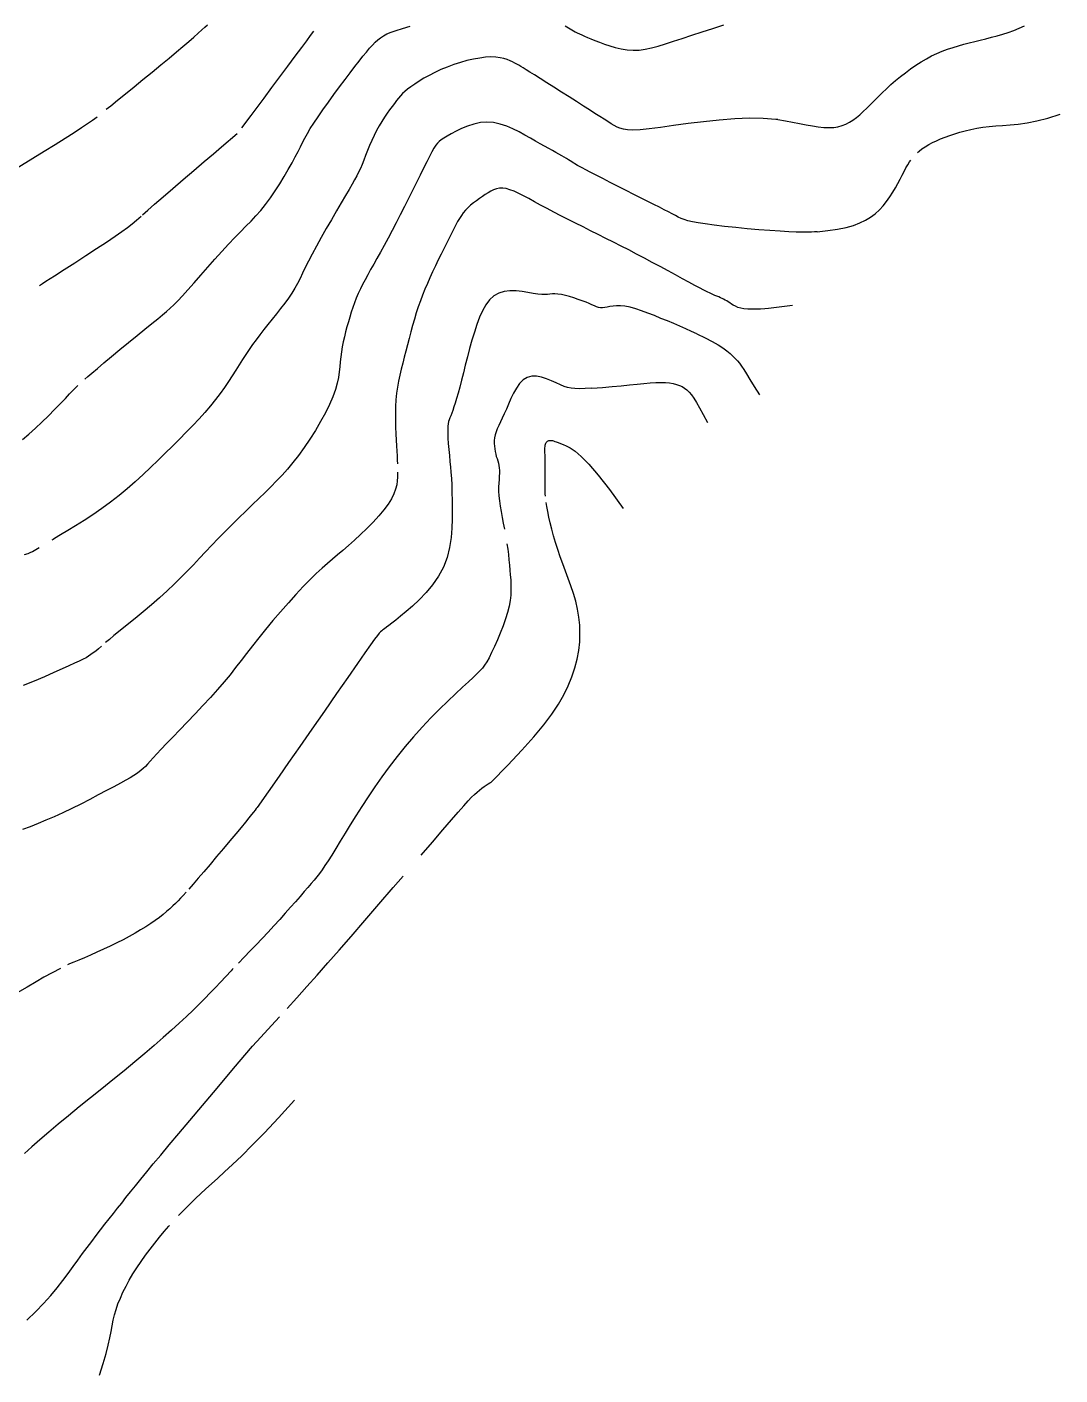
# Model space of a CAD drawing. Header units: millimetres. Extents: x 2235526 to 2245569, y 371981 to 382303.
# Drawn here: x 2244674.3 to 2244892.9, y 378003 to 378288.2 of the extents above; entities that cross this region are included whole.
import ezdxf

# ---------------------------------------------------------------- set-up
doc = ezdxf.new("R2010")
doc.units = ezdxf.units.MM
doc.linetypes.add('CONTI', pattern=[0])
for name, color, linetype, transparency in [('169', 10, 'CONTI', 0.7), ('171', 10, 'CONTI', 0.7), ('173', 10, 'CONTI', 0.7), ('175', 10, 'CONTI', 0.7), ('177', 10, 'CONTI', 0.7), ('179', 10, 'CONTI', 0.7), ('181', 10, 'CONTI', 0.7), ('183', 10, 'CONTI', 0.7), ('185', 10, 'CONTI', 0.7), ('187', 10, 'CONTI', 0.7)]:
    doc.layers.add(name, color=color, linetype=linetype, transparency=transparency)

msp = doc.modelspace()

# ---------------------------------------------------------------- linework, layer by layer
at = {"layer": '169'}
for points in [[(2244706.4, 378036.74), (2244707.22, 378037.6), (2244708.13, 378038.54), (2244709.07, 378039.47), (2244710.05, 378040.41), (2244711.08, 378041.37), (2244712.18, 378042.38), (2244713.38, 378043.46), (2244714.69, 378044.64), (2244716.16, 378045.97), (2244717.84, 378047.54), (2244719.77, 378049.39), (2244721.99, 378051.62), (2244724.57, 378054.28), (2244727.53, 378057.44), (2244730.93, 378061.18)], [(2244689.66, 378003.02), (2244690.47, 378005.46), (2244691.09, 378007.55), (2244691.55, 378009.34), (2244691.89, 378010.88), (2244692.15, 378012.23), (2244692.37, 378013.45), (2244692.59, 378014.6), (2244692.85, 378015.73), (2244693.19, 378016.89), (2244693.6, 378018.08), (2244694.1, 378019.3), (2244694.66, 378020.56), (2244695.3, 378021.83), (2244696, 378023.12), (2244696.77, 378024.42), (2244697.6, 378025.73), (2244698.49, 378027.05), (2244699.42, 378028.36), (2244700.39, 378029.66), (2244701.39, 378030.94), (2244702.39, 378032.18), (2244703.4, 378033.38), (2244704.39, 378034.53), (2244704.52, 378034.67)]]:
    msp.add_lwpolyline(points, dxfattribs=at)
at = {"layer": '171'}
for points in [[(2244784.05, 378188.93), (2244784, 378189.45), (2244783.96, 378190.2), (2244783.94, 378190.89), (2244783.94, 378191.53), (2244783.95, 378192.16), (2244783.96, 378192.77), (2244783.97, 378193.37), (2244783.97, 378193.98), (2244783.98, 378194.57), (2244783.98, 378195.15), (2244783.98, 378195.71), (2244783.97, 378196.25), (2244783.96, 378196.77), (2244783.95, 378197.26), (2244783.94, 378197.71), (2244783.93, 378198.13), (2244783.92, 378198.51), (2244783.91, 378198.86), (2244783.92, 378199.18), (2244783.94, 378199.47), (2244783.98, 378199.73), (2244784.03, 378199.95), (2244784.11, 378200.15), (2244784.21, 378200.31), (2244784.33, 378200.45), (2244784.46, 378200.56), (2244784.61, 378200.64), (2244784.77, 378200.7), (2244784.94, 378200.73), (2244785.11, 378200.74), (2244785.3, 378200.72), (2244785.5, 378200.68), (2244785.73, 378200.62), (2244786, 378200.53), (2244786.33, 378200.41), (2244786.72, 378200.26), (2244787.19, 378200.09), (2244787.76, 378199.87), (2244788.43, 378199.61), (2244789.26, 378199.18), (2244790.3, 378198.47), (2244791.6, 378197.36), (2244793.21, 378195.71), (2244795.19, 378193.4), (2244797.58, 378190.31), (2244800.45, 378186.32)], [(2244772.52, 378128.44), (2244776.06, 378132.03), (2244779.06, 378135.21), (2244781.57, 378138.03), (2244783.66, 378140.56), (2244785.38, 378142.84), (2244786.77, 378144.94), (2244787.91, 378146.92), (2244788.84, 378148.83), (2244789.61, 378150.72), (2244790.24, 378152.59), (2244790.72, 378154.45), (2244791.06, 378156.29), (2244791.27, 378158.1), (2244791.34, 378159.89), (2244791.29, 378161.64), (2244791.12, 378163.37), (2244790.83, 378165.06), (2244790.43, 378166.72), (2244789.96, 378168.34), (2244789.43, 378169.94), (2244788.87, 378171.52), (2244788.29, 378173.07), (2244787.71, 378174.61), (2244787.15, 378176.12), (2244786.64, 378177.63), (2244786.17, 378179.1), (2244785.75, 378180.54), (2244785.37, 378181.93), (2244785.04, 378183.26), (2244784.75, 378184.52), (2244784.51, 378185.7), (2244784.32, 378186.78), (2244784.2, 378187.61)], [(2244674.34, 378014.62), (2244676.21, 378016.43), (2244677.87, 378018.16), (2244679.36, 378019.83), (2244680.7, 378021.45), (2244681.92, 378023), (2244683.04, 378024.5), (2244684.1, 378025.95), (2244685.11, 378027.35), (2244686.1, 378028.7), (2244687.08, 378030.02), (2244688.05, 378031.29), (2244689, 378032.53), (2244689.93, 378033.74), (2244690.85, 378034.92), (2244691.75, 378036.07), (2244692.63, 378037.19), (2244693.5, 378038.3), (2244694.38, 378039.41), (2244695.29, 378040.56), (2244696.25, 378041.76), (2244697.28, 378043.05), (2244698.41, 378044.44), (2244699.67, 378045.97), (2244701.06, 378047.67), (2244702.63, 378049.56), (2244704.41, 378051.69), (2244706.45, 378054.11), (2244708.79, 378056.89), (2244711.48, 378060.07), (2244714.55, 378063.71), (2244718.07, 378067.87), (2244722.06, 378072.59)]]:
    msp.add_lwpolyline(points, dxfattribs=at)
at = {"layer": '171', "elevation": 171}
for points in [[(2244757.74, 378113), (2244760.11, 378115.75), (2244762.32, 378118.33), (2244764.14, 378120.44), (2244765.6, 378122.12), (2244766.76, 378123.44), (2244767.68, 378124.46), (2244768.41, 378125.24), (2244769.02, 378125.84), (2244769.56, 378126.33), (2244770.08, 378126.77), (2244770.58, 378127.16), (2244771.06, 378127.51), (2244771.5, 378127.81), (2244771.89, 378128.06), (2244772.24, 378128.27), (2244772.52, 378128.44)], [(2244729.4, 378080.54), (2244731.47, 378082.82), (2244733.58, 378085.18), (2244735.75, 378087.62), (2244738.02, 378090.19), (2244740.39, 378092.91), (2244742.91, 378095.79), (2244745.81, 378099.14), (2244748.81, 378102.61), (2244751.83, 378106.12), (2244753.91, 378108.54)], [(2244722.06, 378072.59), (2244723.85, 378074.52), (2244726.09, 378076.94), (2244726.94, 378077.86), (2244727.79, 378078.78)]]:
    msp.add_lwpolyline(points, dxfattribs=at)
at = {"layer": '173', "elevation": 173}
for points in [[(2244793.85, 378211.78), (2244792.42, 378211.69), (2244791.24, 378211.65), (2244790.27, 378211.68), (2244789.45, 378211.76), (2244788.71, 378211.92), (2244787.97, 378212.16), (2244787.19, 378212.49), (2244786.29, 378212.89), (2244785.31, 378213.33), (2244784.27, 378213.75), (2244783.2, 378214.09), (2244782.14, 378214.3), (2244781.12, 378214.31), (2244780.17, 378214.07), (2244779.32, 378213.54), (2244778.57, 378212.77), (2244777.89, 378211.81), (2244777.29, 378210.72), (2244776.74, 378209.57), (2244776.23, 378208.42), (2244775.76, 378207.32), (2244775.31, 378206.33), (2244774.89, 378205.43), (2244774.5, 378204.63), (2244774.15, 378203.89), (2244773.85, 378203.2), (2244773.6, 378202.55), (2244773.41, 378201.92), (2244773.28, 378201.3), (2244773.21, 378200.68), (2244773.2, 378200.08), (2244773.22, 378199.49), (2244773.29, 378198.92), (2244773.38, 378198.38), (2244773.51, 378197.85), (2244773.64, 378197.36), (2244773.79, 378196.88), (2244773.94, 378196.4), (2244774.07, 378195.93), (2244774.18, 378195.44), (2244774.27, 378194.93), (2244774.31, 378194.38), (2244774.3, 378193.79), (2244774.27, 378193.15), (2244774.21, 378192.46), (2244774.16, 378191.7), (2244774.12, 378190.88), (2244774.12, 378189.99), (2244774.17, 378189.01), (2244774.28, 378187.96), (2244774.44, 378186.84), (2244774.65, 378185.66), (2244774.88, 378184.44), (2244775.12, 378183.19), (2244775.36, 378181.98)], [(2244775.88, 378178.86), (2244776.04, 378177.71), (2244776.19, 378176.57), (2244776.31, 378175.46), (2244776.42, 378174.37), (2244776.52, 378173.31), (2244776.6, 378172.28), (2244776.68, 378171.21), (2244776.72, 378170.15), (2244776.73, 378169.09), (2244776.68, 378168.01), (2244776.56, 378166.87), (2244776.34, 378165.66), (2244776.02, 378164.36), (2244775.59, 378162.95), (2244775.07, 378161.47), (2244774.48, 378159.98), (2244773.87, 378158.51), (2244773.24, 378157.12), (2244772.64, 378155.86), (2244772.09, 378154.77), (2244771.62, 378153.9), (2244771.17, 378153.18), (2244770.71, 378152.56), (2244770.18, 378151.96), (2244769.54, 378151.32), (2244768.73, 378150.57), (2244767.72, 378149.65), (2244766.47, 378148.5), (2244765, 378147.14), (2244763.36, 378145.58), (2244761.61, 378143.87), (2244759.79, 378142.03), (2244757.93, 378140.08), (2244756.1, 378138.04), (2244754.33, 378135.96), (2244752.63, 378133.83), (2244751, 378131.69), (2244749.44, 378129.55), (2244747.95, 378127.42), (2244746.53, 378125.32), (2244745.19, 378123.28), (2244743.92, 378121.3), (2244742.74, 378119.4), (2244741.63, 378117.61), (2244740.6, 378115.94), (2244739.67, 378114.4), (2244738.82, 378113.02), (2244738.06, 378111.82), (2244737.38, 378110.79), (2244736.78, 378109.91), (2244736.21, 378109.14), (2244735.66, 378108.42), (2244735.08, 378107.72), (2244734.46, 378106.99), (2244733.77, 378106.18), (2244732.98, 378105.27), (2244732.11, 378104.25), (2244731.14, 378103.15), (2244730.1, 378101.96), (2244728.98, 378100.7), (2244727.81, 378099.4), (2244726.57, 378098.05), (2244725.34, 378096.73), (2244724.09, 378095.39), (2244722.81, 378094.05), (2244721.54, 378092.72), (2244720.28, 378091.41), (2244719.06, 378090.13)], [(2244717.99, 378089.01), (2244717.76, 378088.77), (2244717.54, 378088.54), (2244716.39, 378087.32), (2244715.29, 378086.15), (2244714.21, 378085), (2244713.11, 378083.85), (2244711.98, 378082.69), (2244710.78, 378081.48), (2244709.5, 378080.22), (2244708.09, 378078.88), (2244706.57, 378077.46), (2244704.93, 378075.97), (2244703.17, 378074.4), (2244701.28, 378072.76), (2244699.27, 378071.04), (2244697.13, 378069.25), (2244694.88, 378067.39), (2244692.54, 378065.49), (2244690.16, 378063.56), (2244687.77, 378061.63), (2244685.41, 378059.73), (2244683.13, 378057.87), (2244680.97, 378056.09), (2244678.95, 378054.39), (2244677.09, 378052.79), (2244675.37, 378051.28), (2244673.8, 378049.85)]]:
    msp.add_lwpolyline(points, dxfattribs=at)
at = {"layer": '173'}
msp.add_lwpolyline([(2244793.85, 378211.78), (2244796.09, 378211.94), (2244798.16, 378212.11), (2244800.07, 378212.29), (2244801.82, 378212.47), (2244803.42, 378212.64), (2244804.87, 378212.78), (2244806.19, 378212.9), (2244807.39, 378212.97), (2244808.46, 378212.99), (2244809.42, 378212.97), (2244810.29, 378212.89), (2244811.06, 378212.76), (2244811.76, 378212.59), (2244812.39, 378212.37), (2244812.95, 378212.1), (2244813.47, 378211.78), (2244813.95, 378211.41), (2244814.42, 378210.95), (2244814.9, 378210.38), (2244815.42, 378209.66), (2244815.99, 378208.75), (2244816.65, 378207.62), (2244817.43, 378206.23), (2244818.33, 378204.55)], dxfattribs=at)
at = {"layer": '175', "elevation": 175}
for points in [[(2244816.09, 378223.26), (2244814.94, 378223.8), (2244813.73, 378224.34), (2244812.47, 378224.88), (2244811.16, 378225.43), (2244809.82, 378225.99), (2244808.44, 378226.55), (2244807.07, 378227.12), (2244805.71, 378227.65), (2244804.38, 378228.14), (2244803.12, 378228.56), (2244801.94, 378228.89), (2244800.86, 378229.11), (2244799.91, 378229.22), (2244799.07, 378229.22), (2244798.33, 378229.16), (2244797.68, 378229.05), (2244797.11, 378228.93), (2244796.59, 378228.83), (2244796.13, 378228.77), (2244795.69, 378228.78), (2244795.27, 378228.86), (2244794.84, 378228.99), (2244794.38, 378229.18), (2244793.87, 378229.4), (2244793.29, 378229.67), (2244792.61, 378229.95), (2244791.83, 378230.26), (2244790.96, 378230.57), (2244790.06, 378230.87), (2244789.14, 378231.14), (2244788.25, 378231.38), (2244787.41, 378231.56), (2244786.67, 378231.68), (2244786.04, 378231.72), (2244785.5, 378231.71), (2244784.99, 378231.67), (2244784.48, 378231.62), (2244783.91, 378231.58), (2244783.24, 378231.59), (2244782.43, 378231.67), (2244781.44, 378231.83), (2244780.31, 378232.03), (2244779.09, 378232.22), (2244777.81, 378232.35), (2244776.53, 378232.37), (2244775.29, 378232.23), (2244774.15, 378231.88), (2244773.13, 378231.28), (2244772.23, 378230.44), (2244771.44, 378229.39), (2244770.74, 378228.16), (2244770.1, 378226.77), (2244769.53, 378225.25), (2244768.99, 378223.62), (2244768.47, 378221.92), (2244767.98, 378220.17), (2244767.52, 378218.41), (2244767.08, 378216.68), (2244766.66, 378215.01), (2244766.26, 378213.44), (2244765.89, 378212.01), (2244765.55, 378210.73), (2244765.23, 378209.61), (2244764.94, 378208.64), (2244764.67, 378207.8), (2244764.42, 378207.08), (2244764.2, 378206.47), (2244764, 378205.95), (2244763.82, 378205.51), (2244763.67, 378205.11), (2244763.54, 378204.71), (2244763.44, 378204.26), (2244763.38, 378203.73), (2244763.35, 378203.07), (2244763.36, 378202.25), (2244763.4, 378201.23), (2244763.48, 378200.06), (2244763.58, 378198.8), (2244763.7, 378197.51), (2244763.81, 378196.26), (2244763.92, 378195.1), (2244764.02, 378194.09), (2244764.1, 378193.28), (2244764.15, 378192.66), (2244764.19, 378192.18), (2244764.21, 378191.83), (2244764.22, 378191.57), (2244764.22, 378191.36), (2244764.22, 378191.18), (2244764.22, 378190.99), (2244764.23, 378190.75), (2244764.23, 378190.42), (2244764.24, 378189.95), (2244764.25, 378189.3), (2244764.27, 378188.42), (2244764.3, 378187.26), (2244764.33, 378185.81), (2244764.33, 378184.1), (2244764.26, 378182.2), (2244764.08, 378180.17), (2244763.74, 378178.08), (2244763.21, 378175.98), (2244762.44, 378173.93), (2244761.41, 378172), (2244760.17, 378170.2), (2244758.79, 378168.54), (2244757.35, 378167.03), (2244755.92, 378165.68), (2244754.56, 378164.51), (2244753.36, 378163.52), (2244752.35, 378162.71), (2244751.54, 378162.07), (2244750.89, 378161.58), (2244750.38, 378161.19), (2244749.98, 378160.9), (2244749.66, 378160.66), (2244749.4, 378160.46), (2244749.16, 378160.25), (2244748.88, 378159.95), (2244748.48, 378159.46), (2244747.89, 378158.67), (2244747.03, 378157.49), (2244745.85, 378155.81), (2244744.25, 378153.53), (2244742.22, 378150.6), (2244739.84, 378147.18), (2244737.26, 378143.47), (2244734.62, 378139.66), (2244732.05, 378135.95), (2244729.7, 378132.56), (2244727.7, 378129.68), (2244723.03, 378123.07), (2244722.85, 378122.83), (2244722.62, 378122.52), (2244722.3, 378122.11), (2244721.87, 378121.57), (2244721.31, 378120.87), (2244720.58, 378119.98), (2244719.66, 378118.87), (2244718.54, 378117.52), (2244717.26, 378116), (2244715.89, 378114.37), (2244714.47, 378112.7), (2244713.07, 378111.05), (2244711.75, 378109.5), (2244710.57, 378108.12), (2244709.47, 378106.84), (2244708.57, 378105.8)], [(2244708, 378105.15), (2244707.39, 378104.47), (2244706.83, 378103.88), (2244706.31, 378103.33), (2244705.77, 378102.8), (2244705.19, 378102.25), (2244704.57, 378101.67), (2244703.89, 378101.08), (2244703.16, 378100.46), (2244702.35, 378099.83), (2244701.48, 378099.19), (2244700.53, 378098.53), (2244699.49, 378097.85), (2244698.38, 378097.17), (2244697.21, 378096.48), (2244695.97, 378095.79), (2244694.67, 378095.11), (2244693.33, 378094.42), (2244691.95, 378093.75), (2244690.55, 378093.09), (2244689.15, 378092.46), (2244687.78, 378091.86), (2244686.49, 378091.3), (2244685.29, 378090.8), (2244684.23, 378090.36), (2244683.35, 378089.99), (2244682.94, 378089.78)], [(2244681.44, 378089), (2244677.94, 378087.19), (2244676.32, 378086.23), (2244674.4, 378085.1), (2244672.28, 378083.86)]]:
    msp.add_lwpolyline(points, dxfattribs=at)
at = {"layer": '175'}
msp.add_lwpolyline([(2244816.09, 378223.26), (2244817.83, 378222.43), (2244819.3, 378221.66), (2244820.54, 378220.95), (2244821.56, 378220.29), (2244822.42, 378219.67), (2244823.12, 378219.1), (2244823.7, 378218.56), (2244824.2, 378218.05), (2244824.64, 378217.57), (2244825.07, 378217.05), (2244825.51, 378216.45), (2244826, 378215.72), (2244826.59, 378214.8), (2244827.3, 378213.63), (2244828.19, 378212.16), (2244829.28, 378210.34)], dxfattribs=at)
at = {"layer": '177', "elevation": 177}
for points in [[(2244836.33, 378229.25), (2244831.19, 378228.62), (2244830.41, 378228.56), (2244829.54, 378228.51), (2244828.63, 378228.48), (2244827.71, 378228.47), (2244826.83, 378228.5), (2244826.03, 378228.57), (2244825.33, 378228.71), (2244824.73, 378228.88), (2244824.21, 378229.1), (2244823.77, 378229.33), (2244823.38, 378229.57), (2244823.03, 378229.82), (2244822.7, 378230.04), (2244822.37, 378230.25), (2244822.06, 378230.43), (2244821.73, 378230.6), (2244821.4, 378230.76), (2244821.06, 378230.91), (2244820.7, 378231.07), (2244820.32, 378231.23), (2244819.9, 378231.41), (2244819.44, 378231.62), (2244818.9, 378231.86), (2244818.27, 378232.16), (2244817.52, 378232.53), (2244816.64, 378232.98), (2244815.6, 378233.53), (2244814.39, 378234.18), (2244813.02, 378234.92), (2244811.54, 378235.73), (2244809.96, 378236.6), (2244808.32, 378237.49), (2244806.64, 378238.39), (2244804.96, 378239.29), (2244803.29, 378240.16), (2244801.65, 378241.01), (2244800.02, 378241.85), (2244798.41, 378242.66), (2244796.8, 378243.47), (2244795.19, 378244.27), (2244793.59, 378245.07), (2244791.99, 378245.88), (2244790.4, 378246.68), (2244788.82, 378247.48), (2244787.29, 378248.27), (2244785.8, 378249.04), (2244784.36, 378249.79), (2244783, 378250.52), (2244781.73, 378251.22), (2244780.53, 378251.87), (2244779.41, 378252.47), (2244778.38, 378252.99), (2244777.42, 378253.43), (2244776.53, 378253.77), (2244775.73, 378253.99), (2244774.99, 378254.08), (2244774.31, 378254.06), (2244773.68, 378253.94), (2244773.07, 378253.74), (2244772.49, 378253.46), (2244771.9, 378253.12), (2244771.31, 378252.74), (2244770.69, 378252.33), (2244770.05, 378251.9), (2244769.42, 378251.44), (2244768.8, 378250.96), (2244768.2, 378250.46), (2244767.63, 378249.94), (2244767.12, 378249.41), (2244766.65, 378248.87), (2244766.24, 378248.31), (2244765.85, 378247.7), (2244765.46, 378247.05), (2244765.08, 378246.33), (2244764.67, 378245.52), (2244764.21, 378244.62), (2244763.71, 378243.62), (2244763.16, 378242.53), (2244762.58, 378241.37), (2244761.98, 378240.15), (2244761.37, 378238.9), (2244760.76, 378237.64), (2244760.17, 378236.38), (2244759.6, 378235.14), (2244759.06, 378233.91), (2244758.54, 378232.69), (2244758.05, 378231.47), (2244757.58, 378230.23), (2244757.13, 378228.98), (2244756.71, 378227.69), (2244756.3, 378226.38), (2244755.91, 378225.03), (2244755.54, 378223.68), (2244755.18, 378222.31), (2244754.83, 378220.96), (2244754.49, 378219.62), (2244754.16, 378218.31), (2244753.84, 378217.04), (2244753.52, 378215.79), (2244753.23, 378214.54), (2244752.96, 378213.29), (2244752.73, 378212.02), (2244752.54, 378210.71), (2244752.4, 378209.34), (2244752.32, 378207.91), (2244752.28, 378206.45), (2244752.29, 378204.97), (2244752.32, 378203.52), (2244752.38, 378202.12), (2244752.45, 378200.8), (2244752.51, 378199.59), (2244752.58, 378198.46), (2244752.64, 378197.46), (2244752.68, 378196.56), (2244752.72, 378195.74)], [(2244752.76, 378193.98), (2244752.76, 378193.85), (2244752.76, 378193.71), (2244752.74, 378192.95), (2244752.69, 378192.16), (2244752.56, 378191.32), (2244752.33, 378190.41), (2244751.98, 378189.44), (2244751.46, 378188.4), (2244750.75, 378187.26), (2244749.84, 378186.04), (2244748.76, 378184.75), (2244747.55, 378183.43), (2244746.26, 378182.11), (2244744.93, 378180.82), (2244743.61, 378179.6), (2244742.34, 378178.47), (2244741.17, 378177.46), (2244740.05, 378176.54), (2244738.97, 378175.64), (2244737.89, 378174.72), (2244736.76, 378173.73), (2244735.56, 378172.61), (2244734.25, 378171.32), (2244732.8, 378169.83), (2244731.25, 378168.16), (2244729.64, 378166.36), (2244728.01, 378164.49), (2244726.39, 378162.6), (2244724.83, 378160.73), (2244723.38, 378158.94), (2244722.05, 378157.27), (2244720.82, 378155.68), (2244719.65, 378154.16), (2244718.49, 378152.67), (2244717.31, 378151.17), (2244716.05, 378149.64), (2244714.68, 378148.05), (2244713.18, 378146.37), (2244711.57, 378144.63), (2244709.91, 378142.88), (2244708.26, 378141.16), (2244706.67, 378139.51), (2244705.18, 378137.98), (2244703.86, 378136.61), (2244702.75, 378135.43), (2244701.82, 378134.43), (2244701.05, 378133.58), (2244700.41, 378132.87), (2244699.86, 378132.27), (2244699.39, 378131.77), (2244698.95, 378131.34), (2244698.52, 378130.95), (2244698.07, 378130.59), (2244697.55, 378130.22), (2244696.93, 378129.83), (2244696.17, 378129.38), (2244695.24, 378128.86), (2244694.1, 378128.23), (2244692.73, 378127.48), (2244691.16, 378126.64), (2244689.44, 378125.72), (2244687.61, 378124.77), (2244685.72, 378123.8), (2244683.81, 378122.85), (2244681.93, 378121.96), (2244680.12, 378121.13), (2244678.37, 378120.37), (2244676.68, 378119.66), (2244675.02, 378119.01), (2244673.39, 378118.39)]]:
    msp.add_lwpolyline(points, dxfattribs=at)
at = {"layer": '179', "elevation": 179}
for points in [[(2244841.49, 378244.87), (2244840.96, 378244.84), (2244840.28, 378244.81), (2244839.42, 378244.79), (2244838.35, 378244.79), (2244837.05, 378244.81), (2244835.5, 378244.87), (2244833.66, 378244.96), (2244831.53, 378245.11), (2244829.19, 378245.3), (2244826.74, 378245.52), (2244824.29, 378245.76), (2244821.92, 378246.01), (2244819.74, 378246.27), (2244817.85, 378246.52), (2244816.32, 378246.75), (2244815.12, 378246.98), (2244814.16, 378247.21), (2244813.39, 378247.45), (2244812.74, 378247.7), (2244812.14, 378247.98), (2244811.52, 378248.3), (2244810.82, 378248.66), (2244810.03, 378249.06), (2244809.14, 378249.52), (2244808.13, 378250.04), (2244806.99, 378250.62), (2244805.72, 378251.26), (2244804.3, 378251.98), (2244802.75, 378252.77), (2244801.09, 378253.61), (2244799.4, 378254.46), (2244797.74, 378255.3), (2244796.17, 378256.1), (2244794.74, 378256.83), (2244793.51, 378257.46), (2244792.54, 378257.97), (2244791.79, 378258.36), (2244791.23, 378258.67), (2244790.8, 378258.91), (2244790.46, 378259.1), (2244790.18, 378259.28), (2244789.91, 378259.45), (2244789.62, 378259.64), (2244789.28, 378259.85), (2244788.91, 378260.08), (2244788.48, 378260.34), (2244788.01, 378260.62), (2244787.48, 378260.93), (2244786.89, 378261.27), (2244786.24, 378261.65), (2244785.52, 378262.05), (2244784.73, 378262.49), (2244783.86, 378262.97), (2244782.93, 378263.49), (2244781.92, 378264.06), (2244780.84, 378264.67), (2244779.68, 378265.33), (2244778.45, 378265.99), (2244777.16, 378266.63), (2244775.83, 378267.19), (2244774.46, 378267.64), (2244773.07, 378267.95), (2244771.66, 378268.05), (2244770.26, 378267.95), (2244768.87, 378267.66), (2244767.54, 378267.23), (2244766.28, 378266.71), (2244765.13, 378266.15), (2244764.1, 378265.6), (2244763.24, 378265.1), (2244762.54, 378264.69), (2244761.99, 378264.34), (2244761.55, 378263.99), (2244761.17, 378263.61), (2244760.81, 378263.15), (2244760.45, 378262.56), (2244760.02, 378261.79), (2244759.51, 378260.81), (2244758.92, 378259.64), (2244758.25, 378258.3), (2244757.53, 378256.83), (2244756.75, 378255.26), (2244755.93, 378253.61), (2244755.08, 378251.91), (2244754.21, 378250.19), (2244753.33, 378248.47), (2244752.45, 378246.77), (2244751.58, 378245.11), (2244750.73, 378243.51), (2244749.91, 378241.98), (2244749.12, 378240.55), (2244748.38, 378239.22), (2244747.69, 378237.99), (2244747.04, 378236.85), (2244746.43, 378235.77), (2244745.87, 378234.73), (2244745.35, 378233.74), (2244744.87, 378232.76), (2244744.43, 378231.78), (2244744.02, 378230.8), (2244743.64, 378229.82), (2244743.29, 378228.83), (2244742.96, 378227.83), (2244742.64, 378226.82), (2244742.34, 378225.8), (2244742.04, 378224.76), (2244741.76, 378223.71), (2244741.49, 378222.64), (2244741.25, 378221.58), (2244741.03, 378220.51), (2244740.85, 378219.45), (2244740.71, 378218.4), (2244740.61, 378217.36), (2244740.52, 378216.31), (2244740.41, 378215.22), (2244740.25, 378214.06), (2244739.99, 378212.82), (2244739.61, 378211.47), (2244739.07, 378209.97), (2244738.35, 378208.32), (2244737.47, 378206.56), (2244736.46, 378204.72), (2244735.35, 378202.85), (2244734.18, 378201.01), (2244732.98, 378199.23), (2244731.79, 378197.57), (2244730.61, 378196.06), (2244729.46, 378194.67), (2244728.3, 378193.38), (2244727.14, 378192.15), (2244725.94, 378190.94), (2244724.71, 378189.72), (2244723.41, 378188.47), (2244722.04, 378187.15), (2244720.63, 378185.77), (2244719.17, 378184.35), (2244717.71, 378182.9), (2244716.25, 378181.44), (2244714.82, 378179.99), (2244713.43, 378178.56), (2244712.11, 378177.16), (2244710.83, 378175.79), (2244709.55, 378174.44), (2244708.26, 378173.09), (2244706.93, 378171.72), (2244705.52, 378170.34), (2244704, 378168.91), (2244702.37, 378167.45), (2244700.66, 378165.97), (2244698.92, 378164.5), (2244697.2, 378163.08), (2244695.57, 378161.74), (2244694.06, 378160.52), (2244692.74, 378159.43), (2244691.78, 378158.64), (2244690.98, 378157.96)], [(2244690.13, 378157.23), (2244689.45, 378156.65), (2244688.88, 378156.17), (2244688.37, 378155.77), (2244687.88, 378155.41), (2244687.39, 378155.09), (2244686.85, 378154.77), (2244686.2, 378154.42), (2244685.4, 378154.03), (2244684.43, 378153.58), (2244683.23, 378153.04), (2244681.78, 378152.39), (2244680.03, 378151.61), (2244678.04, 378150.75), (2244675.87, 378149.83), (2244673.56, 378148.89)]]:
    msp.add_lwpolyline(points, dxfattribs=at)
at = {"layer": '179'}
for points in [[(2244862.72, 378261.61), (2244863.06, 378261.91), (2244863.68, 378262.39), (2244864.37, 378262.86), (2244865.11, 378263.3), (2244865.9, 378263.72), (2244866.74, 378264.13), (2244867.64, 378264.52), (2244868.59, 378264.9), (2244869.58, 378265.26), (2244870.62, 378265.61), (2244871.71, 378265.94), (2244872.85, 378266.25), (2244874.03, 378266.52), (2244875.27, 378266.76), (2244876.55, 378266.96), (2244877.89, 378267.12), (2244879.28, 378267.24), (2244880.74, 378267.34), (2244882.32, 378267.47), (2244884.04, 378267.65), (2244885.92, 378267.93), (2244888.01, 378268.35), (2244890.32, 378268.93), (2244892.89, 378269.72)], [(2244841.49, 378244.87), (2244843.8, 378245.12), (2244845.84, 378245.42), (2244847.62, 378245.79), (2244849.18, 378246.22), (2244850.56, 378246.73), (2244851.76, 378247.3), (2244852.83, 378247.95), (2244853.79, 378248.69), (2244854.67, 378249.5), (2244855.48, 378250.37), (2244856.21, 378251.3), (2244856.89, 378252.25), (2244857.5, 378253.21), (2244858.06, 378254.17), (2244858.57, 378255.11), (2244859.04, 378256), (2244859.48, 378256.84), (2244859.89, 378257.62), (2244860.28, 378258.36), (2244860.68, 378259.04), (2244861.08, 378259.69), (2244861.33, 378260.03)]]:
    msp.add_lwpolyline(points, dxfattribs=at)
at = {"layer": '181'}
msp.add_lwpolyline([(2244833.21, 378268.59), (2244834.8, 378268.32), (2244836.33, 378268.04), (2244837.79, 378267.75), (2244839.19, 378267.48), (2244840.52, 378267.25), (2244841.76, 378267.06), (2244842.93, 378266.93), (2244844.01, 378266.89), (2244845.01, 378266.94), (2244845.92, 378267.08), (2244846.78, 378267.31), (2244847.58, 378267.62), (2244848.34, 378268.02), (2244849.08, 378268.48), (2244849.8, 378269.02), (2244850.53, 378269.63), (2244851.27, 378270.29), (2244852.02, 378271.01), (2244852.8, 378271.78), (2244853.6, 378272.58), (2244854.43, 378273.41), (2244855.29, 378274.26), (2244856.19, 378275.13), (2244857.13, 378275.99), (2244858.11, 378276.85), (2244859.13, 378277.7), (2244860.18, 378278.52), (2244861.26, 378279.32), (2244862.36, 378280.08), (2244863.48, 378280.79), (2244864.61, 378281.46), (2244865.73, 378282.06), (2244866.86, 378282.59), (2244867.99, 378283.07), (2244869.12, 378283.49), (2244870.25, 378283.87), (2244871.39, 378284.22), (2244872.54, 378284.53), (2244873.69, 378284.83), (2244874.85, 378285.12), (2244876.03, 378285.41), (2244877.21, 378285.7), (2244878.4, 378286), (2244879.59, 378286.32), (2244880.78, 378286.67), (2244881.95, 378287.05), (2244883.12, 378287.46), (2244884.27, 378287.93), (2244885.4, 378288.45)], dxfattribs=at)
at = {"layer": '181', "elevation": 181}
for points in [[(2244833.21, 378268.59), (2244832.76, 378268.64), (2244830.1, 378268.82), (2244827.2, 378268.88), (2244824.07, 378268.76), (2244820.79, 378268.5), (2244817.47, 378268.15), (2244814.22, 378267.74), (2244811.14, 378267.32), (2244808.35, 378266.94), (2244805.96, 378266.64), (2244804.04, 378266.46), (2244802.55, 378266.39), (2244801.39, 378266.42), (2244800.51, 378266.54), (2244799.8, 378266.75), (2244799.19, 378267.02), (2244798.6, 378267.35), (2244797.96, 378267.73), (2244797.25, 378268.17), (2244796.45, 378268.67), (2244795.54, 378269.24), (2244794.51, 378269.89), (2244793.35, 378270.63), (2244792.05, 378271.46), (2244790.59, 378272.39), (2244789.03, 378273.38), (2244787.43, 378274.41), (2244785.83, 378275.42), (2244784.31, 378276.39), (2244782.92, 378277.27), (2244781.71, 378278.04), (2244780.72, 378278.66), (2244779.94, 378279.14), (2244779.32, 378279.53), (2244778.81, 378279.83), (2244778.37, 378280.09), (2244777.96, 378280.31), (2244777.54, 378280.54), (2244777.07, 378280.79), (2244776.54, 378281.04), (2244775.92, 378281.29), (2244775.23, 378281.51), (2244774.43, 378281.69), (2244773.53, 378281.8), (2244772.51, 378281.84), (2244771.37, 378281.77), (2244770.13, 378281.62), (2244768.81, 378281.38), (2244767.43, 378281.07), (2244766.03, 378280.68), (2244764.63, 378280.23), (2244763.25, 378279.72), (2244761.91, 378279.16), (2244760.64, 378278.57), (2244759.44, 378277.95), (2244758.31, 378277.33), (2244757.29, 378276.71), (2244756.37, 378276.11), (2244755.56, 378275.55), (2244754.88, 378275.03), (2244754.3, 378274.55), (2244753.8, 378274.08), (2244753.35, 378273.61), (2244752.93, 378273.13), (2244752.51, 378272.61), (2244752.07, 378272.03), (2244751.59, 378271.39), (2244751.07, 378270.69), (2244750.52, 378269.92), (2244749.96, 378269.09), (2244749.4, 378268.21), (2244748.84, 378267.27), (2244748.3, 378266.28), (2244747.78, 378265.24), (2244747.3, 378264.17), (2244746.84, 378263.1), (2244746.4, 378262.03), (2244745.99, 378261), (2244745.6, 378260.02), (2244745.23, 378259.11), (2244744.87, 378258.28), (2244744.51, 378257.5), (2244744.11, 378256.71), (2244743.66, 378255.86), (2244743.14, 378254.91), (2244742.5, 378253.81), (2244741.74, 378252.51), (2244740.84, 378250.98), (2244739.83, 378249.26), (2244738.76, 378247.42), (2244737.66, 378245.53), (2244736.58, 378243.64), (2244735.57, 378241.82), (2244734.66, 378240.14), (2244733.89, 378238.64), (2244733.23, 378237.3), (2244732.65, 378236.1), (2244732.11, 378234.99), (2244731.58, 378233.94), (2244731.02, 378232.92), (2244730.39, 378231.89), (2244729.67, 378230.83), (2244728.87, 378229.74), (2244728.01, 378228.62), (2244727.11, 378227.5), (2244726.2, 378226.37), (2244725.3, 378225.25), (2244724.43, 378224.16), (2244723.61, 378223.09), (2244722.83, 378222.03), (2244722.08, 378220.99), (2244721.36, 378219.95), (2244720.65, 378218.89), (2244719.94, 378217.82), (2244719.23, 378216.72), (2244718.5, 378215.57), (2244717.75, 378214.39), (2244716.95, 378213.18), (2244716.11, 378211.93), (2244715.2, 378210.65), (2244714.22, 378209.35), (2244713.16, 378208.01), (2244712, 378206.66), (2244710.76, 378205.28), (2244709.44, 378203.88), (2244708.05, 378202.45), (2244706.61, 378201.01), (2244705.13, 378199.54), (2244703.61, 378198.05), (2244702.07, 378196.54), (2244700.51, 378195.02), (2244698.9, 378193.51), (2244697.26, 378192), (2244695.57, 378190.52), (2244693.82, 378189.06), (2244692.02, 378187.65), (2244690.16, 378186.3), (2244688.28, 378185), (2244686.42, 378183.79), (2244684.63, 378182.67), (2244682.96, 378181.65), (2244681.45, 378180.74), (2244680.15, 378179.97), (2244679.86, 378179.79), (2244679.59, 378179.63)], [(2244676.95, 378178), (2244676.56, 378177.76), (2244676.21, 378177.55), (2244675.89, 378177.37), (2244675.52, 378177.19), (2244675.08, 378176.99), (2244674.51, 378176.77), (2244673.75, 378176.51)]]:
    msp.add_lwpolyline(points, dxfattribs=at)
at = {"layer": '183', "elevation": 183}
for points in [[(2244686.57, 378213.7), (2244687.19, 378214.22), (2244688.06, 378214.95), (2244689.25, 378215.95), (2244690.64, 378217.11), (2244692.26, 378218.47), (2244694.02, 378219.93), (2244695.84, 378221.44), (2244697.63, 378222.91), (2244699.31, 378224.29), (2244700.78, 378225.49), (2244702.01, 378226.47), (2244703.01, 378227.28), (2244703.87, 378227.99), (2244704.66, 378228.67), (2244705.44, 378229.4), (2244706.27, 378230.25), (2244707.24, 378231.28), (2244708.39, 378232.57), (2244709.7, 378234.05), (2244711.12, 378235.67), (2244712.6, 378237.37), (2244714.1, 378239.07), (2244715.58, 378240.72), (2244717, 378242.26), (2244718.31, 378243.63), (2244719.53, 378244.87), (2244720.67, 378246.02), (2244721.75, 378247.13), (2244722.79, 378248.24), (2244723.81, 378249.39), (2244724.82, 378250.65), (2244725.84, 378252.02), (2244726.84, 378253.49), (2244727.82, 378255.01), (2244728.76, 378256.54), (2244729.63, 378258.03), (2244730.42, 378259.44), (2244731.11, 378260.71), (2244731.69, 378261.84), (2244732.19, 378262.84), (2244732.66, 378263.77), (2244733.14, 378264.69), (2244733.66, 378265.64), (2244734.27, 378266.68), (2244735.02, 378267.86), (2244735.93, 378269.2), (2244736.97, 378270.69), (2244738.1, 378272.27), (2244739.28, 378273.89), (2244740.48, 378275.5), (2244741.64, 378277.05), (2244742.74, 378278.5), (2244743.73, 378279.8), (2244744.63, 378280.96), (2244745.43, 378281.98), (2244746.16, 378282.88), (2244746.83, 378283.67), (2244747.45, 378284.35), (2244748.02, 378284.95), (2244748.57, 378285.46), (2244749.14, 378285.91), (2244749.76, 378286.32), (2244750.5, 378286.71), (2244751.39, 378287.09), (2244752.48, 378287.47), (2244753.82, 378287.89), (2244755.43, 378288.35)], [(2244788.17, 378288.41), (2244788.53, 378288.19), (2244788.88, 378287.98), (2244789.23, 378287.77), (2244789.58, 378287.56), (2244789.95, 378287.36), (2244790.34, 378287.15), (2244790.75, 378286.94), (2244791.2, 378286.73), (2244791.7, 378286.5), (2244792.26, 378286.25), (2244792.91, 378285.98), (2244793.64, 378285.68), (2244794.48, 378285.34), (2244795.44, 378284.97), (2244796.49, 378284.58), (2244797.62, 378284.2), (2244798.81, 378283.85), (2244800.05, 378283.56), (2244801.32, 378283.36), (2244802.59, 378283.27), (2244803.86, 378283.31), (2244805.15, 378283.48), (2244806.49, 378283.76), (2244807.91, 378284.14), (2244809.44, 378284.61), (2244811.11, 378285.15), (2244812.95, 378285.76), (2244814.98, 378286.43), (2244817.16, 378287.14), (2244819.44, 378287.89), (2244821.76, 378288.67)], [(2244673.42, 378200.93), (2244674.76, 378202.05), (2244676.13, 378203.29), (2244677.52, 378204.6), (2244678.88, 378205.94), (2244680.19, 378207.25), (2244681.4, 378208.49), (2244682.47, 378209.61), (2244683.37, 378210.56), (2244685.12, 378212.35)]]:
    msp.add_lwpolyline(points, dxfattribs=at)
at = {"layer": '185', "elevation": 185}
for points in [[(2244719.78, 378266.82), (2244721.74, 378269.44), (2244723.01, 378271.14), (2244724.51, 378273.15), (2244726.16, 378275.35), (2244727.87, 378277.64), (2244729.55, 378279.9), (2244731.11, 378282), (2244732.48, 378283.84), (2244733.53, 378285.25), (2244734.36, 378286.38), (2244735.03, 378287.31)], [(2244698.77, 378248.43), (2244699.92, 378249.45), (2244701.33, 378250.7), (2244703.13, 378252.26), (2244705.19, 378254.03), (2244707.41, 378255.93), (2244709.66, 378257.85), (2244711.83, 378259.7), (2244713.82, 378261.38), (2244715.5, 378262.81), (2244718.84, 378265.67)], [(2244677, 378233.5), (2244677.64, 378233.92), (2244678.37, 378234.39), (2244680.15, 378235.54), (2244682.22, 378236.87), (2244684.47, 378238.32), (2244686.79, 378239.82), (2244689.06, 378241.3), (2244691.17, 378242.7), (2244693, 378243.93), (2244694.42, 378244.93), (2244695.59, 378245.78), (2244696.59, 378246.56), (2244697.52, 378247.33), (2244698.48, 378248.17)]]:
    msp.add_lwpolyline(points, dxfattribs=at)
at = {"layer": '187', "elevation": 187}
for points in [[(2244691.12, 378270.78), (2244691.57, 378271.14), (2244692.06, 378271.54), (2244693.51, 378272.72), (2244695.17, 378274.07), (2244696.99, 378275.54), (2244698.89, 378277.08), (2244700.8, 378278.64), (2244702.66, 378280.17), (2244704.4, 378281.6), (2244705.96, 378282.91), (2244707.34, 378284.09), (2244708.56, 378285.14), (2244709.62, 378286.06), (2244710.53, 378286.87), (2244711.32, 378287.58), (2244711.98, 378288.17), (2244712.54, 378288.67)], [(2244666.08, 378254.64), (2244667.41, 378255.44), (2244669.09, 378256.46), (2244671.02, 378257.64), (2244673.21, 378258.98), (2244675.56, 378260.42), (2244677.95, 378261.89), (2244680.28, 378263.34), (2244682.44, 378264.68), (2244684.31, 378265.86), (2244685.9, 378266.89), (2244687.16, 378267.74), (2244688.22, 378268.49), (2244689.17, 378269.21)]]:
    msp.add_lwpolyline(points, dxfattribs=at)

doc.saveas('drawing.dxf')
